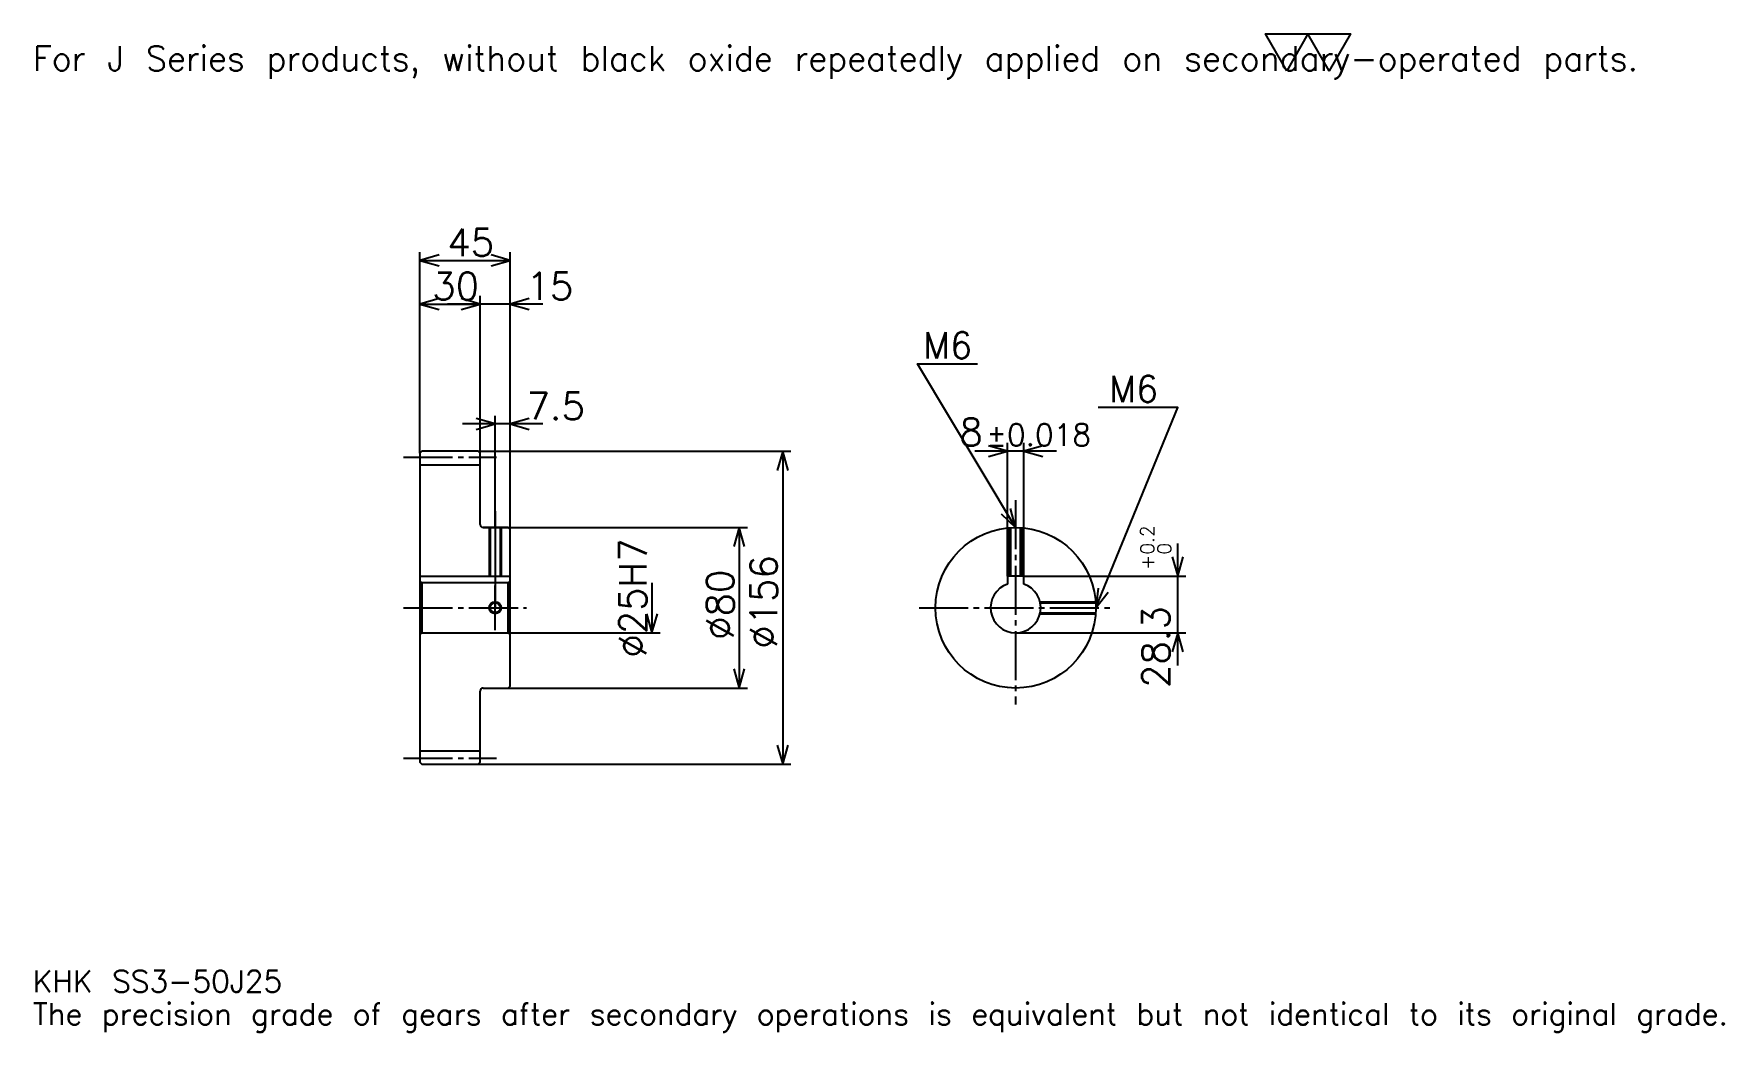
# Model space of a CAD drawing. Extents: x 28 to 870, y 10 to 508.
import ezdxf

# ---------------------------------------------------------------- set-up
doc = ezdxf.new("R2010")
doc.units = 0
doc.linetypes.add('DASHDOT', pattern=[32.608695, 24.456522, -2.717391, 2.717391, -2.717391])
doc.layers.get('0').update_dxf_attribs({"linetype": 'CONTINUOUS'})
doc.layers.add('DASHDOT', color=6, linetype='DASHDOT')
doc.styles.add('KANJI', font='TXT', dxfattribs={"bigfont": 'BIGFONT'})

msp = doc.modelspace()

# ---------------------------------------------------------------- linework, layer by layer
at = {"color": 5}
for p, q in [((220.108688, 299.467407), (220.108688, 398.652161)), ((265.108704, 299.467407), (265.108704, 398.652161)), ((220.108688, 394.576111), (265.108704, 394.576111)), ((220.108688, 372.836975), (250.108688, 372.836975)), ((281.413025, 372.836975), (233.804337, 372.836975)), ((250.108688, 299.467407), (250.108688, 376.913025)), ((281.413025, 313.054352), (241.304337, 313.054352)), ((257.608704, 299.467407), (257.608704, 317.130432)), ((513.065186, 237.267395), (513.065186, 303.586975)), ((521.065186, 237.267395), (521.065186, 303.586975)), ((220.108688, 298.467407), (220.108688, 299.467407)), ((249.108688, 299.467407), (265.108704, 299.467407)), ((250.108688, 298.467407), (250.108688, 299.467407)), ((257.608704, 261.467407), (257.608704, 299.467407)), ((257.608704, 261.467407), (257.608704, 299.467407)), ((265.108704, 299.467407), (405.054321, 299.467407)), ((265.108704, 260.467407), (265.108704, 299.467407)), ((400.978271, 299.467407), (400.978271, 143.467392)), ((537.369568, 299.510864), (496.760864, 299.510864)), ((251.608688, 261.467407), (265.108704, 261.467407)), ((265.108704, 261.467407), (383.315186, 261.467407)), ((379.239136, 261.467407), (379.239136, 181.467392)), ((597.82605, 192.66304), (597.82605, 253.571747)), ((521.065186, 237.267395), (601.902161, 237.267395)), ((335.760864, 233.967392), (335.760864, 208.967392)), ((265.108704, 208.967392), (339.836945, 208.967392)), ((517.065186, 208.967392), (601.902161, 208.967392)), ((251.608688, 181.467392), (265.108704, 181.467392)), ((265.108704, 181.467392), (383.315186, 181.467392)), ((249.108688, 143.467392), (265.108704, 143.467392)), ((265.108704, 143.467392), (405.054321, 143.467392))]:
    msp.add_line(p, q, dxfattribs=at)
at = {"color": 4}
for p, q in [((220.108688, 292.717407), (250.108688, 292.717407)), ((220.108688, 237.267395), (265.108704, 237.267395)), ((221.108688, 233.967392), (221.108688, 208.967392)), ((264.108704, 233.967392), (265.108704, 234.967392)), ((264.108704, 208.967392), (265.108704, 207.967392)), ((220.108688, 150.217392), (250.108688, 150.217392))]:
    msp.add_line(p, q, dxfattribs=at)
at = {"color": 7}
msp.add_lwpolyline([(652.173889, 489.130432), (641.57605, 507.5), (683.967346, 507.5), (673.369568, 489.130432), (662.771729, 507.5), (652.173889, 489.130432)], dxfattribs=at)
at = {"color": 5}
for points in [[(229.619553, 397.293488), (220.108688, 394.576111), (229.619553, 391.858704)], [(255.597809, 391.858704), (265.108704, 394.576111), (255.597809, 397.293488)], [(229.619553, 375.554352), (220.108688, 372.836975), (229.619553, 370.119568)], [(240.597824, 370.119568), (250.108688, 372.836975), (240.597824, 375.554352)], [(240.597824, 370.119568), (250.108688, 372.836975), (240.597824, 375.554352)], [(274.619568, 375.554352), (265.108704, 372.836975), (274.619568, 370.119568)], [(517.065186, 261.467407), (468.152161, 342.989136), (498.043457, 342.989136)], [(557.065186, 221.467392), (597.82605, 321.25), (558.152161, 321.25)], [(248.097824, 310.336975), (257.608704, 313.054352), (248.097824, 315.771729)], [(274.619568, 315.771729), (265.108704, 313.054352), (274.619568, 310.336975)], [(403.695648, 289.956512), (400.978271, 299.467407), (398.260864, 289.956512)], [(503.554321, 296.793488), (513.065186, 299.510864), (503.554321, 302.228271)], [(530.57605, 302.228271), (521.065186, 299.510864), (530.57605, 296.793488)], [(509.841736, 268.224792), (517.065186, 261.467407), (514.502014, 271.020996)], [(381.956512, 251.956528), (379.239136, 261.467407), (376.521729, 251.956528)], [(595.108704, 246.778259), (597.82605, 237.267395), (600.543457, 246.778259)], [(558.14624, 231.299591), (557.065186, 221.467392), (563.177429, 229.24437)], [(333.043457, 218.478256), (335.760864, 208.967392), (338.478271, 218.478256)], [(600.543457, 199.456528), (597.82605, 208.967392), (595.108704, 199.456528)], [(376.521729, 190.978256), (379.239136, 181.467392), (381.956512, 190.978256)], [(398.260864, 152.978271), (400.978271, 143.467392), (403.695648, 152.978271)]]:
    msp.add_lwpolyline(points, dxfattribs=at)
at = {"color": 4}
for points in [[(250.108688, 262.967407), (250.108688, 298.467407), (249.108688, 299.467407), (221.108688, 299.467407), (220.108688, 298.467407), (220.108688, 207.967392)], [(251.608688, 181.467392), (264.108704, 181.467392), (265.108704, 182.467392), (265.108704, 260.467407), (264.108704, 261.467407), (251.608688, 261.467407)], [(254.608688, 261.467407), (254.608688, 237.267395)], [(255.148682, 261.467407), (255.148682, 237.267395)], [(260.068695, 261.467407), (260.068695, 237.267395)], [(260.608704, 261.467407), (260.608704, 237.267395)], [(514.065186, 237.267395), (514.065186, 261.354736)], [(514.605225, 237.267395), (514.605225, 261.391663)], [(519.525208, 237.267395), (519.525208, 261.391663)], [(520.065186, 237.267395), (520.065186, 261.354736)], [(521.065186, 233.310104), (521.065186, 237.267395), (513.065186, 237.267395), (513.065186, 233.310104)], [(220.108688, 207.967392), (221.108688, 208.967392), (264.108704, 208.967392), (264.108704, 233.967392), (221.108688, 233.967392), (220.108688, 234.967392)], [(529.19989, 224.467392), (556.952515, 224.467392)], [(529.32074, 223.927399), (556.989502, 223.927399)], [(529.19989, 218.467392), (556.952515, 218.467392)], [(529.32074, 219.007385), (556.989502, 219.007385)], [(220.108688, 207.967392), (220.108688, 144.467392), (221.108688, 143.467392), (249.108688, 143.467392), (250.108688, 144.467392), (250.108688, 179.967392)]]:
    msp.add_lwpolyline(points, dxfattribs=at)
for centre, radius in [((517.065186, 221.467392), 40), ((257.608704, 221.467392), 2.46)]:
    msp.add_circle(centre, radius, dxfattribs=at)
at = {"color": 7}
msp.add_circle((257.608704, 221.467392), 3, dxfattribs=at)
at = {"color": 4}
for centre, radius, start, end in [((251.608688, 262.967407), 1.5, 180, 270), ((517.065186, 221.467392), 12.5, 108.662925185, 71.337074815), ((251.608688, 179.967392), 1.5, 90, 180)]:
    msp.add_arc(centre, radius, start, end, dxfattribs=at)
at = {"layer": 'DASHDOT', "color": 7}
for p, q in [((211.956512, 296.467407), (258.260864, 296.467407)), ((517.065186, 275.054352), (517.065186, 173.315216)), ((257.608704, 261.467407), (257.608704, 221.467392)), ((211.956512, 221.467392), (273.260864, 221.467392)), ((468.913025, 221.467392), (565.217407, 221.467392)), ((211.956512, 146.467392), (258.260864, 146.467392))]:
    msp.add_line(p, q, dxfattribs=at)
for points in [[(257.608704, 269.619568), (257.608704, 229.115219)], [(257.608704, 210.315216), (257.608704, 232.619568)], [(246.456512, 221.467392), (268.760864, 221.467392)]]:
    msp.add_lwpolyline(points, dxfattribs=at)

# ---------------------------------------------------------------- texts
at = {"color": 7, "style": 'KANJI'}
for s, height, p in [('For J Series products, without black oxide repeatedly applied on secondary-operated parts.', 12.228261, (27.173914, 489.130432)), ('45', 13.586957, (233.777161, 396.75)), ('30', 13.586957, (226.277161, 375.010864)), ('15', 13.586957, (273.260864, 375.010864)), ('M6', 13.043479, (470.869568, 345.706512)), ('7.5', 13.586957, (273.260864, 315.228271)), ('M6', 13.043479, (563.586975, 323.967407)), ('8', 13.586957, (489.019043, 302.228271)), ('%%p0.018', 10.869565, (502.468445, 302.228271)), ('KHK SS3-50J25', 10.869565, (27.173914, 29.891304)), ('The precision grade of gears after secondary operations is equivalent but not identical to its original grade.', 10.869565, (27.173914, 13.586957))]:
    msp.add_text(s, height=height, dxfattribs=at).set_placement(p)
for s, height, p in [('0.2', 6.793478, (586.141296, 247.964539)), ('%%c25H7', 13.586957, (333.043457, 196.671204)), ('0', 6.793478, (594.565186, 247.964539)), ('%%c156', 13.586957, (398.260864, 201.08696)), ('+', 6.793478, (586.141296, 240.355835)), ('%%c80', 13.586957, (376.521729, 205.502716)), ('28.3', 13.586957, (593.75, 181.546112))]:
    msp.add_text(s, height=height, rotation=90, dxfattribs=at).set_placement(p)

doc.saveas('drawing.dxf')
